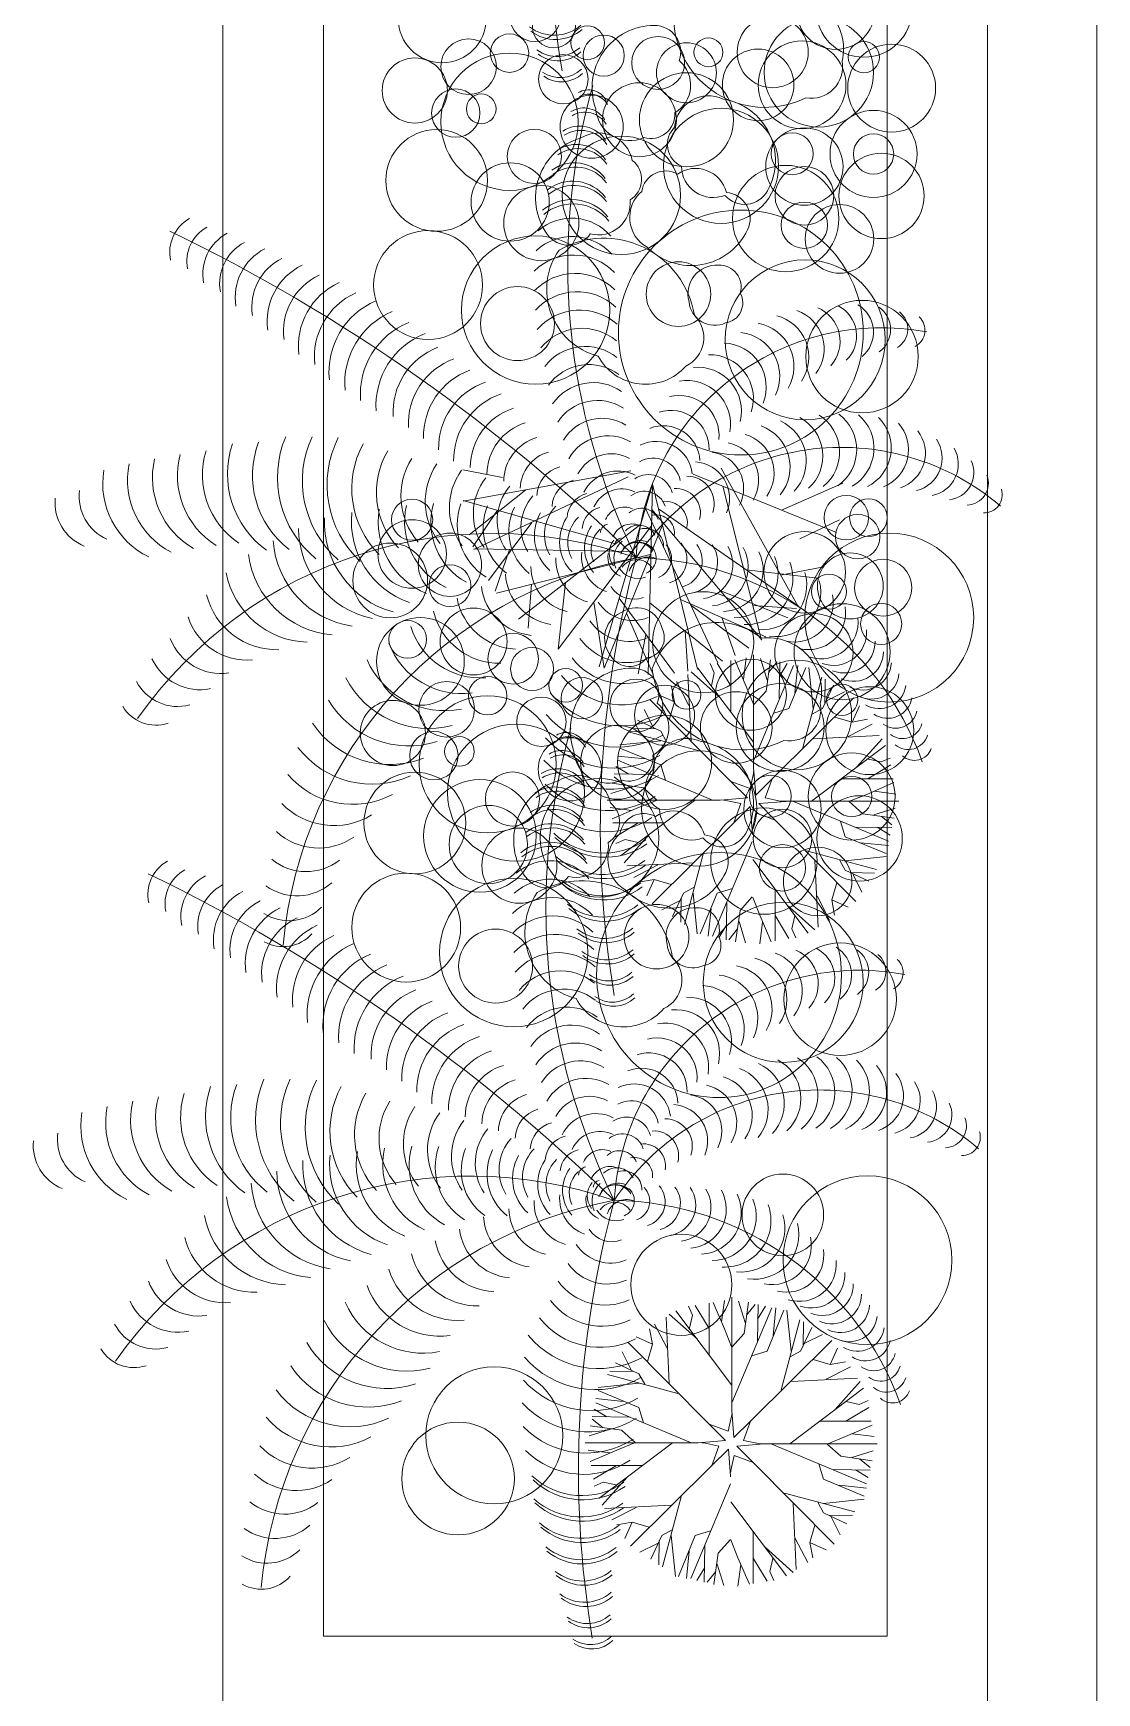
# Model space of a CAD drawing. Header units: millimetres. Extents: x 23333 to 28359, y 14545 to 18213.
# Drawn here: x 27365 to 27413.7, y 16969.6 to 17045.5 of the extents above; entities that cross this region are included whole.
import ezdxf

# ---------------------------------------------------------------- set-up
doc = ezdxf.new("R2010")
doc.units = ezdxf.units.MM
for name, color, linetype, lineweight in [('A-FURN', 9, 'Continuous', 13), ('VEGETAZIONE', 94, 'Continuous', 5), ('vetro', 140, 'Continuous', 15)]:
    doc.layers.add(name, color=color, linetype=linetype, lineweight=lineweight)

msp = doc.modelspace()

# ---------------------------------------------------------------- linework, layer by layer
at = {"layer": 'A-FURN'}
for p, q in [((27373.731, 16967.564), (27373.731, 17305.331)), ((27408.731, 16967.564), (27408.731, 17305.331)), ((27378.334, 16972.17), (27378.334, 17300.728)), ((27404.128, 16972.17), (27404.128, 17300.728)), ((27404.128, 16972.17), (27378.334, 16972.17))]:
    msp.add_line(p, q, dxfattribs=at)
at = {"layer": 'VEGETAZIONE'}
for p, q in [((27386.521, 17025.174), (27384.714, 17025.524)), ((27392.397, 17025.479), (27384.724, 17024.093)), ((27395.254, 17025.324), (27401.814, 17022.657)), ((27396.531, 17025.607), (27400.056, 17019.267)), ((27387.598, 17024.612), (27385.002, 17022.559)), ((27392.274, 17025.2), (27385.221, 17021.875)), ((27393.395, 17024.872), (27390.946, 17016.518)), ((27393.395, 17024.872), (27393.192, 17016.169)), ((27393.395, 17024.872), (27395.451, 17016.413)), ((27396.615, 17024.771), (27398.379, 17017.734)), ((27399.305, 17023.677), (27402.1, 17024.908)), ((27391.697, 17022.134), (27384.721, 17024.124)), ((27393.066, 17023.751), (27396.391, 17016.698)), ((27386.299, 17023.674), (27385.174, 17022.006)), ((27387.863, 17023.12), (27385.886, 17020.466)), ((27392.857, 17023.036), (27387.267, 17018.688)), ((27393.847, 17023.013), (27391.18, 17016.453)), ((27393.368, 17023.705), (27398.405, 17017.752)), ((27393.671, 17023.737), (27400.077, 17019.292)), ((27400.139, 17022.361), (27401.947, 17023.244)), ((27393.35, 17022.959), (27389.076, 17017.313)), ((27392.464, 17021.788), (27385.21, 17021.905)), ((27386.85, 17021.879), (27386.196, 17019.976)), ((27393.294, 17021.652), (27386.257, 17019.888)), ((27397.677, 17020.957), (27400.964, 17020.572)), ((27399.259, 17020.701), (27401.234, 17021.086)), ((27387.848, 17020.287), (27387.709, 17018.28)), ((27389.405, 17020.351), (27389.073, 17017.314)), ((27396.518, 17019.982), (27399.594, 17018.759)), ((27390.711, 17019.472), (27391.177, 17016.453)), ((27391.868, 17019.661), (27394.398, 17016.224)), ((27393.268, 17019.443), (27396.602, 17016.779)), ((27394.678, 17019.595), (27398.588, 17017.884)), ((27395.146, 17019.34), (27397.801, 17017.363)), ((27397.98, 17019.325), (27399.987, 17019.186)), ((27392.2, 17018.961), (27393.431, 17016.166)), ((27396.57, 17018.767), (27397.17, 17017.027)), ((27393.092, 17017.998), (27392.742, 17016.191)), ((27394.882, 17018.154), (27395.011, 17016.318)), ((27397.555, 17015.94), (27397.686, 17016.926)), ((27398.021, 17011.924), (27398.021, 17017.065)), ((27395.16, 17013.13), (27395.013, 17016.162)), ((27396.447, 17015.142), (27395.16, 17016.29)), ((27398.012, 17013.066), (27395.47, 17016.448)), ((27396.219, 17016.244), (27396.04, 17016.658)), ((27396.089, 17015.649), (27396.219, 17016.244)), ((27396.985, 17015.637), (27396.35, 17016.687)), ((27396.985, 17014.425), (27396.985, 17016.797)), ((27397.686, 17015.62), (27397.164, 17016.832)), ((27398.03, 17012.242), (27399.849, 17016.577)), ((27398.637, 17015.908), (27398.334, 17016.886)), ((27398.59, 17015.403), (27398.794, 17016.837)), ((27398.701, 17016.251), (27399.097, 17016.74)), ((27399.196, 17015.061), (27399.226, 17016.74)), ((27399.208, 17016.071), (27399.564, 17016.658)), ((27399.64, 17014.605), (27400.409, 17016.479)), ((27399.914, 17015.322), (27400.042, 17016.577)), ((27400.741, 17014.605), (27400.549, 17016.479)), ((27394.394, 17014.914), (27394.264, 17015.62)), ((27395.062, 17014.739), (27394.492, 17015.841)), ((27398.012, 17014.804), (27397.686, 17015.62)), ((27398.03, 17014.784), (27398.59, 17015.403)), ((27400.281, 17012.829), (27401.138, 17016.039)), ((27401.173, 17014.605), (27401.68, 17015.68)), ((27401.284, 17014.833), (27401.301, 17015.941)), ((27396.985, 17011.265), (27393.286, 17014.996)), ((27393.645, 17015.253), (27393.645, 17015.253)), ((27394.394, 17014.914), (27393.645, 17015.253)), ((27394.166, 17014.133), (27394.394, 17014.914)), ((27398.876, 17011.395), (27402.607, 17015.094)), ((27401.365, 17014.963), (27402.176, 17015.371)), ((27402.525, 17013.986), (27402.864, 17014.735)), ((27402.864, 17014.735), (27402.864, 17014.735)), ((27393.775, 17013.562), (27392.7, 17014.069)), ((27393.417, 17013.754), (27393.009, 17014.565)), ((27398.94, 17014.393), (27399.64, 17014.605)), ((27400.695, 17014.344), (27401.173, 17014.605)), ((27401.744, 17014.214), (27402.525, 17013.986)), ((27402.35, 17013.318), (27403.452, 17013.888)), ((27402.525, 17013.986), (27403.231, 17014.116)), ((27393.775, 17013.13), (27391.901, 17012.938)), ((27395.551, 17012.67), (27392.341, 17013.527)), ((27393.547, 17013.673), (27392.439, 17013.69)), ((27394.036, 17013.084), (27393.775, 17013.562)), ((27400.741, 17013.22), (27403.773, 17013.366)), ((27402.753, 17011.932), (27403.901, 17013.22)), ((27393.058, 17012.303), (27391.803, 17012.431)), ((27393.775, 17012.029), (27391.901, 17012.798)), ((27400.677, 17010.368), (27404.059, 17012.91)), ((27393.319, 17011.585), (27391.64, 17011.615)), ((27392.309, 17011.597), (27391.722, 17011.953)), ((27396.138, 17010.419), (27391.803, 17012.238)), ((27393.987, 17011.329), (27393.775, 17012.029)), ((27397.865, 17010.944), (27398.011, 17011.629)), ((27398.022, 17011.888), (27398.124, 17010.645)), ((27403.248, 17011.395), (27404.298, 17012.03)), ((27403.26, 17012.291), (27403.855, 17012.161)), ((27403.855, 17012.161), (27404.269, 17012.34)), ((27392.471, 17011.026), (27391.494, 17010.723)), ((27392.977, 17010.979), (27391.543, 17011.183)), ((27392.129, 17011.09), (27391.64, 17011.486)), ((27393.596, 17010.419), (27392.977, 17010.979)), ((27397.735, 17010.513), (27396.985, 17011.265)), ((27396.985, 17011.265), (27397.865, 17010.944)), ((27398.124, 17010.645), (27398.876, 17011.395)), ((27398.876, 17011.395), (27398.555, 17010.515)), ((27402.036, 17011.395), (27404.408, 17011.395)), ((27403.231, 17010.694), (27404.443, 17011.216)), ((27396.455, 17010.41), (27391.315, 17010.41)), ((27395.314, 17010.401), (27391.932, 17007.859)), ((27393.576, 17010.401), (27392.76, 17010.075)), ((27396.491, 17010.411), (27397.735, 17010.513)), ((27397.436, 17010.254), (27396.751, 17010.4)), ((27397.115, 17009.374), (27397.436, 17010.254)), ((27397.867, 17010.124), (27397.115, 17009.374)), ((27397.969, 17008.88), (27397.867, 17010.124)), ((27399.499, 17010.358), (27398.256, 17010.256)), ((27398.256, 17010.256), (27399.006, 17009.504)), ((27398.555, 17010.515), (27399.24, 17010.369)), ((27399.332, 17010.359), (27404.676, 17010.359)), ((27399.853, 17010.349), (27404.188, 17008.531)), ((27402.395, 17010.349), (27403.014, 17009.79)), ((27402.415, 17010.368), (27403.231, 17010.694)), ((27403.551, 17010.824), (27404.537, 17010.694)), ((27392.439, 17009.945), (27391.454, 17010.075)), ((27392.76, 17010.075), (27391.547, 17009.553)), ((27393.955, 17009.374), (27391.582, 17009.374)), ((27392.743, 17009.374), (27391.693, 17008.739)), ((27397.115, 17009.374), (27393.384, 17005.675)), ((27398.126, 17009.825), (27397.98, 17009.14)), ((27399.006, 17009.504), (27398.126, 17009.825)), ((27399.006, 17009.504), (27402.705, 17005.773)), ((27402.004, 17009.44), (27402.216, 17008.74)), ((27403.014, 17009.79), (27404.448, 17009.586)), ((27403.519, 17009.743), (27404.497, 17010.046)), ((27403.862, 17009.679), (27404.35, 17009.283)), ((27392.136, 17008.608), (27391.722, 17008.429)), ((27393.238, 17008.836), (27392.09, 17007.549)), ((27392.731, 17008.478), (27392.136, 17008.608)), ((27402.216, 17008.74), (27404.09, 17007.971)), ((27402.672, 17009.183), (27404.35, 17009.154)), ((27403.682, 17009.172), (27404.269, 17008.816)), ((27395.71, 17007.94), (27394.853, 17004.73)), ((27397.96, 17008.527), (27396.141, 17004.192)), ((27400.44, 17008.099), (27403.65, 17007.242)), ((27402.216, 17007.639), (27404.09, 17007.831)), ((27402.933, 17008.466), (27404.188, 17008.338)), ((27395.25, 17007.549), (27392.218, 17007.402)), ((27393.64, 17007.451), (27392.539, 17006.881)), ((27397.979, 17007.703), (27400.521, 17004.321)), ((27400.831, 17007.639), (27400.977, 17004.607)), ((27401.955, 17007.685), (27402.216, 17007.207)), ((27402.216, 17007.207), (27403.291, 17006.7)), ((27402.444, 17007.096), (27403.552, 17007.079)), ((27393.466, 17006.783), (27392.76, 17006.653)), ((27393.466, 17006.783), (27393.127, 17006.034)), ((27394.247, 17006.555), (27393.466, 17006.783)), ((27395.296, 17006.425), (27394.818, 17006.164)), ((27397.051, 17006.376), (27396.351, 17006.164)), ((27399.006, 17006.344), (27399.006, 17003.971)), ((27401.825, 17006.636), (27401.597, 17005.855)), ((27402.574, 17007.015), (27402.982, 17006.204)), ((27393.127, 17006.034), (27393.127, 17006.034)), ((27394.626, 17005.806), (27393.815, 17005.398)), ((27394.818, 17006.164), (27394.311, 17005.089)), ((27394.707, 17005.936), (27394.69, 17004.828)), ((27395.25, 17006.164), (27395.442, 17004.29)), ((27396.351, 17006.164), (27395.582, 17004.29)), ((27396.794, 17005.708), (27396.765, 17004.029)), ((27397.96, 17005.985), (27397.401, 17005.366)), ((27397.979, 17005.965), (27398.305, 17005.149)), ((27399.543, 17005.627), (27400.831, 17004.479)), ((27400.929, 17006.029), (27401.499, 17004.928)), ((27401.597, 17005.855), (27401.727, 17005.149)), ((27401.597, 17005.855), (27402.346, 17005.516)), ((27396.077, 17005.447), (27395.949, 17004.192)), ((27397.401, 17005.366), (27397.197, 17003.932)), ((27397.354, 17004.86), (27397.657, 17003.883)), ((27398.305, 17005.149), (27398.826, 17003.936)), ((27398.435, 17004.828), (27398.305, 17003.843)), ((27399.006, 17005.132), (27399.641, 17004.082)), ((27399.902, 17005.12), (27399.772, 17004.525)), ((27402.346, 17005.516), (27402.346, 17005.516)), ((27396.783, 17004.698), (27396.427, 17004.111)), ((27397.29, 17004.518), (27396.894, 17004.029)), ((27399.772, 17004.525), (27399.951, 17004.111)), ((27395.984, 16985.026), (27395.984, 16987.399)), ((27396.685, 16986.222), (27396.163, 16987.434)), ((27396.555, 16986.542), (27396.685, 16987.527)), ((27397.02, 16982.526), (27397.02, 16987.667)), ((27397.636, 16986.51), (27397.333, 16987.488)), ((27397.589, 16986.005), (27397.793, 16987.439)), ((27397.7, 16986.852), (27398.096, 16987.341)), ((27398.195, 16985.663), (27398.225, 16987.341)), ((27394.159, 16983.732), (27394.013, 16986.764)), ((27395.446, 16985.744), (27394.159, 16986.892)), ((27397.011, 16983.668), (27394.469, 16987.049)), ((27395.218, 16986.845), (27395.039, 16987.259)), ((27395.088, 16986.251), (27395.218, 16986.845)), ((27395.984, 16986.239), (27395.349, 16987.288)), ((27397.029, 16982.844), (27398.848, 16987.178)), ((27398.207, 16986.673), (27398.563, 16987.26)), ((27398.639, 16985.207), (27399.408, 16987.081)), ((27398.913, 16985.924), (27399.041, 16987.178)), ((27399.28, 16983.43), (27400.137, 16986.641)), ((27399.74, 16985.207), (27399.548, 16987.081)), ((27400.283, 16985.435), (27400.3, 16986.543)), ((27392.644, 16985.854), (27392.644, 16985.854)), ((27393.393, 16985.516), (27392.644, 16985.854)), ((27393.393, 16985.516), (27393.263, 16986.222)), ((27394.061, 16985.341), (27393.491, 16986.443)), ((27397.011, 16985.405), (27396.685, 16986.222)), ((27397.029, 16985.386), (27397.589, 16986.005)), ((27400.172, 16985.207), (27400.679, 16986.282)), ((27400.364, 16985.565), (27401.175, 16985.972)), ((27392.416, 16984.356), (27392.008, 16985.166)), ((27395.984, 16981.867), (27392.285, 16985.598)), ((27393.165, 16984.735), (27393.393, 16985.516)), ((27397.875, 16981.996), (27401.606, 16985.695)), ((27397.939, 16984.995), (27398.639, 16985.207)), ((27399.694, 16984.946), (27400.172, 16985.207)), ((27401.524, 16984.587), (27401.863, 16985.337)), ((27401.863, 16985.337), (27401.863, 16985.337)), ((27392.546, 16984.274), (27391.438, 16984.292)), ((27392.774, 16984.164), (27391.699, 16984.671)), ((27400.743, 16984.816), (27401.524, 16984.587)), ((27401.35, 16983.919), (27402.451, 16984.49)), ((27401.524, 16984.587), (27402.23, 16984.718)), ((27392.774, 16983.732), (27390.9, 16983.54)), ((27394.55, 16983.272), (27391.34, 16984.129)), ((27393.035, 16983.686), (27392.774, 16984.164)), ((27399.676, 16980.97), (27403.058, 16983.512)), ((27399.74, 16983.822), (27402.772, 16983.968)), ((27401.752, 16982.534), (27402.9, 16983.822)), ((27392.057, 16982.904), (27390.802, 16983.033)), ((27395.137, 16981.021), (27390.802, 16982.84)), ((27392.774, 16982.63), (27390.9, 16983.4)), ((27402.259, 16982.893), (27402.854, 16982.762)), ((27402.854, 16982.762), (27403.268, 16982.942)), ((27392.318, 16982.187), (27390.639, 16982.216)), ((27391.128, 16981.692), (27390.639, 16982.088)), ((27391.308, 16982.199), (27390.721, 16982.554)), ((27392.986, 16981.931), (27392.774, 16982.63)), ((27396.864, 16981.546), (27397.01, 16982.231)), ((27397.021, 16982.49), (27397.123, 16981.247)), ((27397.123, 16981.247), (27397.875, 16981.996)), ((27397.875, 16981.996), (27397.554, 16981.117)), ((27401.035, 16981.996), (27403.408, 16981.996)), ((27402.247, 16981.996), (27403.297, 16982.632)), ((27391.47, 16981.628), (27390.493, 16981.324)), ((27391.976, 16981.581), (27390.542, 16981.785)), ((27392.595, 16981.021), (27391.976, 16981.581)), ((27396.734, 16981.114), (27395.984, 16981.867)), ((27395.984, 16981.867), (27396.864, 16981.546)), ((27401.414, 16980.97), (27402.23, 16981.296)), ((27402.23, 16981.296), (27403.442, 16981.817)), ((27402.55, 16981.426), (27403.536, 16981.296)), ((27395.455, 16981.012), (27390.314, 16981.012)), ((27391.438, 16980.546), (27390.453, 16980.677)), ((27391.759, 16980.677), (27390.546, 16980.155)), ((27394.313, 16981.003), (27390.931, 16978.46)), ((27392.575, 16981.003), (27391.759, 16980.677)), ((27395.49, 16981.013), (27396.734, 16981.114)), ((27396.435, 16980.856), (27395.75, 16981.002)), ((27396.114, 16979.976), (27396.435, 16980.856)), ((27396.866, 16980.725), (27396.114, 16979.976)), ((27396.968, 16979.482), (27396.866, 16980.725)), ((27398.498, 16980.959), (27397.255, 16980.858)), ((27397.255, 16980.858), (27398.005, 16980.106)), ((27397.554, 16981.117), (27398.239, 16980.971)), ((27398.331, 16980.961), (27403.675, 16980.961)), ((27398.852, 16980.951), (27403.187, 16979.132)), ((27401.394, 16980.951), (27402.013, 16980.392)), ((27402.518, 16980.345), (27403.496, 16980.648)), ((27392.954, 16979.976), (27390.581, 16979.976)), ((27391.742, 16979.976), (27390.692, 16979.34)), ((27396.114, 16979.976), (27392.383, 16976.277)), ((27397.125, 16980.427), (27396.979, 16979.742)), ((27398.005, 16980.106), (27397.125, 16980.427)), ((27398.005, 16980.106), (27401.704, 16976.375)), ((27401.003, 16980.042), (27401.215, 16979.342)), ((27401.671, 16979.785), (27403.35, 16979.756)), ((27402.013, 16980.392), (27403.447, 16980.187)), ((27402.681, 16979.774), (27403.268, 16979.418)), ((27402.861, 16980.281), (27403.35, 16979.884)), ((27391.135, 16979.21), (27390.721, 16979.031)), ((27392.237, 16979.438), (27391.089, 16978.151)), ((27391.73, 16979.08), (27391.135, 16979.21)), ((27396.96, 16979.129), (27395.141, 16974.794)), ((27401.215, 16979.342), (27403.089, 16978.573)), ((27401.932, 16979.068), (27403.187, 16978.94)), ((27394.709, 16978.542), (27393.852, 16975.332)), ((27396.978, 16978.304), (27399.52, 16974.923)), ((27399.439, 16978.701), (27402.649, 16977.844)), ((27399.83, 16978.24), (27399.976, 16975.209)), ((27400.954, 16978.287), (27401.215, 16977.809)), ((27401.215, 16978.24), (27403.089, 16978.433)), ((27394.249, 16978.151), (27391.217, 16978.004)), ((27392.639, 16978.053), (27391.538, 16977.483)), ((27401.215, 16977.809), (27402.29, 16977.302)), ((27401.443, 16977.698), (27402.551, 16977.681)), ((27401.573, 16977.616), (27401.981, 16976.806)), ((27392.465, 16977.385), (27391.759, 16977.255)), ((27392.465, 16977.385), (27392.126, 16976.635)), ((27393.246, 16977.157), (27392.465, 16977.385)), ((27393.817, 16976.766), (27393.31, 16975.69)), ((27394.295, 16977.027), (27393.817, 16976.766)), ((27394.249, 16976.766), (27394.441, 16974.892)), ((27395.35, 16976.766), (27394.581, 16974.892)), ((27396.05, 16976.978), (27395.35, 16976.766)), ((27398.005, 16976.946), (27398.005, 16974.573)), ((27400.824, 16977.238), (27400.596, 16976.456)), ((27392.126, 16976.635), (27392.126, 16976.635)), ((27393.625, 16976.407), (27392.814, 16976)), ((27393.706, 16976.538), (27393.689, 16975.43)), ((27395.076, 16976.049), (27394.948, 16974.794)), ((27395.794, 16976.31), (27395.764, 16974.631)), ((27396.4, 16975.967), (27396.196, 16974.533)), ((27396.96, 16976.587), (27396.4, 16975.967)), ((27396.978, 16976.567), (27397.304, 16975.751)), ((27398.543, 16976.229), (27399.83, 16975.08)), ((27399.928, 16976.631), (27400.498, 16975.529)), ((27400.596, 16976.456), (27400.726, 16975.751)), ((27400.596, 16976.456), (27401.345, 16976.118)), ((27401.345, 16976.118), (27401.345, 16976.118)), ((27395.782, 16975.299), (27395.426, 16974.713)), ((27396.353, 16975.462), (27396.656, 16974.485)), ((27397.304, 16975.751), (27397.826, 16974.538)), ((27397.434, 16975.43), (27397.304, 16974.445)), ((27398.005, 16975.733), (27398.64, 16974.684)), ((27398.901, 16975.722), (27398.771, 16975.127)), ((27396.289, 16975.12), (27395.893, 16974.631)), ((27398.771, 16975.127), (27398.95, 16974.713))]:
    msp.add_line(p, q, dxfattribs=at)
for points in [[(27394.38, 17045.839, -0.520567), (27399.362, 17047.22, -0.520567), (27402.075, 17044.227, -0.520567), (27400.409, 17042.543, -0.520567)], [(27390.797, 17042.041, 0.520567), (27393.001, 17040.726, 0.520567), (27394.417, 17041.865, 0.520567), (27394.614, 17044.247, 0.520567), (27393.48, 17045.856, 0.520567)], [(27396.627, 17042.491, 0.520567), (27394.407, 17041.203, 0.520567), (27394.715, 17039.412, 0.520567), (27396.702, 17038.082, 0.520567), (27398.659, 17038.292, 0.520567)], [(27390.113, 17040.709, -0.520567), (27392.467, 17039.685, -0.520567), (27392.367, 17037.871, -0.520567), (27390.547, 17036.32, -0.520567), (27388.578, 17036.304, -0.520567)], [(27393.148, 17035.71, -0.520567), (27392.899, 17038.264, -0.520567), (27394.534, 17039.059, -0.520567), (27396.773, 17038.221, -0.520567), (27397.744, 17036.508, -0.520567)], [(27389.118, 17035.583, 0.520567), (27390.902, 17030.73, 0.520567), (27394.916, 17030.272, 0.520567), (27395.311, 17032.607, 0.520567)], [(27395.066, 17033.218, -0.520567), (27396.41, 17034.884, -0.520567), (27397.413, 17033.608, -0.520567), (27396.739, 17032.247, -0.520567)], [(27392.068, 17019.052, 0.520567), (27391.499, 17016.988, 0.520567), (27393.121, 17016.918, 0.520567), (27393.832, 17018.259, 0.520567)], [(27393.379, 17016.44, -0.520567), (27398.361, 17017.821, -0.520567), (27401.075, 17014.829, -0.520567), (27399.408, 17013.145, -0.520567)], [(27389.796, 17012.642, 0.520567), (27392, 17011.327, 0.520567), (27393.416, 17012.467, 0.520567), (27393.613, 17014.849, 0.520567), (27392.479, 17016.458, 0.520567)], [(27395.626, 17013.093, 0.520567), (27393.406, 17011.805, 0.520567), (27393.714, 17010.014, 0.520567), (27395.701, 17008.684, 0.520567), (27397.659, 17008.894, 0.520567)], [(27389.112, 17011.31, -0.520567), (27391.466, 17010.287, -0.520567), (27391.366, 17008.472, -0.520567), (27389.547, 17006.922, -0.520567), (27387.578, 17006.905, -0.520567)], [(27392.147, 17006.312, -0.520567), (27391.898, 17008.866, -0.520567), (27393.533, 17009.66, -0.520567), (27395.772, 17008.823, -0.520567), (27396.743, 17007.11, -0.520567)], [(27388.117, 17006.185, 0.520567), (27389.901, 17001.332, 0.520567), (27393.915, 17000.873, 0.520567), (27394.31, 17003.209, 0.520567)], [(27394.065, 17003.82, -0.520567), (27395.41, 17005.486, -0.520567), (27396.412, 17004.209, -0.520567), (27395.738, 17002.849, -0.520567)]]:
    msp.add_lwpolyline(points, format="xyb", close=True, dxfattribs=at)
for centre, radius in [((27383.77, 17046.159), 2.009), ((27401.782, 17046.554), 1.793), ((27403.071, 17046.6), 2.197), ((27388.016, 17046.279), 1.159), ((27388.88, 17045.812), 0.982), ((27390.423, 17045.064), 0.769), ((27398.896, 17044.633), 1.625), ((27401.005, 17043.71), 2.504), ((27384.976, 17043.969), 1.273), ((27386.849, 17044.59), 0.879), ((27391.16, 17044.477), 0.943), ((27393.651, 17044.142), 1.211), ((27394.947, 17043.693), 1.372), ((27395.952, 17044.628), 0.66), ((27400.237, 17043.137), 2.009), ((27403.071, 17044.403), 0.715), ((27382.512, 17042.882), 1.491), ((27386.849, 17041.451), 3.139), ((27389.312, 17043.397), 1.13), ((27398.228, 17043.137), 1.638), ((27404.341, 17042.991), 2.01), ((27394.947, 17041.542), 2.152), ((27384.39, 17041.846), 1.106), ((27392.795, 17041.542), 1.691), ((27385.556, 17042.041), 0.68), ((27390.608, 17041.224), 1.445), ((27396.53, 17039.433), 2.636), ((27403.51, 17039.977), 1.992), ((27383.515, 17038.765), 2.327), ((27387.985, 17039.865), 1.239), ((27391.968, 17038.085), 2.711), ((27400.344, 17039.4), 1.77), ((27399.787, 17039.989), 0.96), ((27403.51, 17039.977), 0.924), ((27403.876, 17038.058), 1.953), ((27386.879, 17037.779), 1.792), ((27399.491, 17037.022), 2.433), ((27400.344, 17038.058), 1.342), ((27388.303, 17036.815), 1.72), ((27400.344, 17036.716), 1.061), ((27401.954, 17036.091), 1.569), ((27397.439, 17031.808), 5.603), ((27383.121, 17033.981), 2.491), ((27388.044, 17032.834), 3.394), ((27394.582, 17033.565), 1.477), ((27400.38, 17031.475), 3.661), ((27387.214, 17032.218), 1.692), ((27402.985, 17030.706), 2.574), ((27382.391, 17023.242), 0.942), ((27402.263, 17023.336), 1.016), ((27403.279, 17023.336), 0.862), ((27382.391, 17021.673), 1.569), ((27402.786, 17022.466), 1.015), ((27384.122, 17021.184), 1.447), ((27400.362, 17020.836), 1.867), ((27404.232, 17018.763), 3.864), ((27381.388, 17020.466), 1.711), ((27402.447, 17020.215), 1.507), ((27384.122, 17020.227), 0.958), ((27401.472, 17019.949), 0.804), ((27403.952, 17020.132), 1.305), ((27385.205, 17017.671), 1.532), ((27395.712, 17017.638), 2.313), ((27402.07, 17017.202), 2.197), ((27403.86, 17018.476), 0.942), ((27382.769, 17016.761), 2.009), ((27382.191, 17017.766), 0.864), ((27400.781, 17017.156), 1.793), ((27387.015, 17016.881), 1.159), ((27387.879, 17016.414), 0.982), ((27389.422, 17015.666), 0.769), ((27397.896, 17015.234), 1.625), ((27400.004, 17014.311), 2.504), ((27383.975, 17014.571), 1.273), ((27385.848, 17015.191), 0.879), ((27390.159, 17015.078), 0.943), ((27392.65, 17014.744), 1.211), ((27393.946, 17014.295), 1.372), ((27394.951, 17015.23), 0.66), ((27399.236, 17013.738), 2.009), ((27403.34, 17013.593), 2.01), ((27402.07, 17015.005), 0.715), ((27381.511, 17013.484), 1.491), ((27385.848, 17012.053), 3.139), ((27388.311, 17013.998), 1.13), ((27397.227, 17013.738), 1.638), ((27387.151, 17010.75), 3.136), ((27393.946, 17012.143), 2.152), ((27383.389, 17012.448), 1.106), ((27384.555, 17012.642), 0.68), ((27389.607, 17011.826), 1.445), ((27391.794, 17012.143), 1.691), ((27395.529, 17010.035), 2.636), ((27402.51, 17010.578), 1.992), ((27382.515, 17009.367), 2.327), ((27386.984, 17010.467), 1.239), ((27399.343, 17010.002), 1.77), ((27385.494, 17008.775), 2.577), ((27390.967, 17008.687), 2.711), ((27398.786, 17010.59), 0.96), ((27402.51, 17010.578), 0.924), ((27385.878, 17008.381), 1.792), ((27402.875, 17008.66), 1.953), ((27398.49, 17007.623), 2.433), ((27399.343, 17008.66), 1.342), ((27387.302, 17007.417), 1.72), ((27396.438, 17002.409), 5.603), ((27399.343, 17007.317), 1.061), ((27400.953, 17006.693), 1.569), ((27382.12, 17004.582), 2.491), ((27387.043, 17003.436), 3.394), ((27393.581, 17004.167), 1.477), ((27399.379, 17002.077), 3.661), ((27386.213, 17002.82), 1.692), ((27401.984, 17001.307), 2.574), ((27399.361, 16991.438), 1.867), ((27403.231, 16989.365), 3.864), ((27394.711, 16988.239), 2.313), ((27386.15, 16981.351), 3.136), ((27384.493, 16979.377), 2.577)]:
    msp.add_circle(centre, radius, dxfattribs=at)
for centre, radius, start, end in [((27435.754, 17051.484), 47.137, 164.85457, 189.41385), ((27388.896, 17047.261), 1.853, 232.53032, 311.26968), ((27388.949, 17047.068), 1.853, 232.53032, 311.26968), ((27389.019, 17045.98), 1.545, 233.72079, 312.46016), ((27389.072, 17045.787), 1.545, 233.72079, 312.46016), ((27389.171, 17044.872), 1.404, 234.91127, 313.65063), ((27389.224, 17044.679), 1.404, 234.91127, 313.65063), ((27419.677, 17034.876), 30.162, 164.15666, 206.32186), ((27390.46, 17041.97), 0.938, 29.09367, 119.79065), ((27390.248, 17040.957), 1.125, 30.70906, 121.40603), ((27390.513, 17041.777), 0.938, 29.09367, 119.79065), ((27390.061, 17039.845), 1.406, 32.32444, 123.02142), ((27390.301, 17040.764), 1.125, 30.70906, 121.40603), ((27390.115, 17039.652), 1.406, 32.32444, 123.02142), ((27389.921, 17038.821), 1.594, 33.93983, 124.6368), ((27389.974, 17038.628), 1.594, 33.93983, 124.6368), ((27389.816, 17037.84), 1.735, 35.55521, 126.25219), ((27389.869, 17037.647), 1.735, 35.55521, 126.25219), ((27389.742, 17036.857), 1.875, 37.17059, 127.86757), ((27389.795, 17036.664), 1.875, 37.17059, 127.86757), ((27389.703, 17035.778), 2.11, 38.78598, 129.48296), ((27389.756, 17035.585), 2.11, 38.78598, 129.48296), ((27373.073, 17035.48), 1.776, 119.61515, 191.9704), ((27389.7, 17034.698), 2.344, 40.40136, 131.09834), ((27335.796, 16963.051), 81.535, 45.79693, 64.18022), ((27373.856, 17035.072), 1.776, 118.99446, 191.34971), ((27374.94, 17034.476), 2.131, 118.37377, 190.72902), ((27375.712, 17034.048), 2.131, 117.75308, 190.10833), ((27389.723, 17033.76), 2.438, 42.01675, 132.71373), ((27376.781, 17033.426), 2.486, 117.13239, 189.48764), ((27377.541, 17032.977), 2.486, 116.5117, 188.86695), ((27389.781, 17032.776), 2.578, 43.63213, 134.32911), ((27378.595, 17032.329), 2.841, 115.89101, 188.24626), ((27379.343, 17031.861), 2.841, 115.27032, 187.62557), ((27389.852, 17031.934), 2.578, 45.24752, 135.9445), ((27380.38, 17031.187), 3.196, 114.64963, 187.00488), ((27381.115, 17030.7), 3.196, 114.02894, 186.38419), ((27389.947, 17031.094), 2.578, 46.8629, 137.55988), ((27382.135, 17030), 3.551, 113.40825, 185.7635), ((27400.311, 17031.403), 1.67, 318.04523, 67.30604), ((27401.191, 17031.653), 1.545, 314.00356, 63.26437), ((27402.046, 17031.826), 1.462, 309.96189, 59.22271), ((27403.038, 17031.94), 1.253, 305.92023, 55.18104), ((27382.858, 17029.494), 3.551, 112.78756, 185.14281), ((27383.575, 17028.98), 3.551, 112.16687, 184.52212), ((27390.065, 17030.258), 2.578, 48.47829, 139.17527), ((27397.864, 17030.263), 2.005, 330.17023, 79.43104), ((27398.585, 17030.679), 1.963, 326.12856, 75.38937), ((27399.414, 17031.069), 1.838, 322.08689, 71.34771), ((27404.077, 17031.97), 1.002, 301.87856, 51.13937), ((27405.031, 17031.914), 0.835, 297.83689, 47.09771), ((27384.286, 17028.459), 3.551, 111.54618, 183.90143), ((27390.177, 17029.562), 2.438, 50.09367, 140.79065), ((27403.867, 17020.782), 11.247, 79.33398, 176.33343), ((27397.211, 17029.816), 2.005, 334.21189, 83.47271), ((27384.711, 17028.147), 3.196, 110.92549, 183.28074), ((27385.413, 17027.613), 3.196, 110.3048, 182.66006), ((27390.316, 17028.824), 2.344, 51.70906, 142.40603), ((27396.007, 17028.79), 2.005, 342.29523, 91.55604), ((27396.591, 17029.324), 2.005, 338.25356, 87.51437), ((27386.11, 17027.072), 3.196, 109.68411, 182.03937), ((27390.486, 17028.044), 2.297, 53.32444, 144.02142), ((27395.462, 17028.216), 2.005, 346.33689, 95.59771), ((27386.8, 17026.523), 3.196, 109.06342, 181.41868), ((27390.676, 17027.268), 2.25, 54.93983, 145.6368), ((27394.959, 17027.606), 2.005, 350.37856, 99.63937), ((27387.485, 17025.967), 3.196, 108.44273, 180.79799), ((27387.895, 17025.636), 2.841, 107.82204, 180.1773), ((27390.872, 17026.543), 2.156, 56.55521, 147.25219), ((27394.602, 17027.093), 1.838, 354.42023, 103.68104), ((27388.304, 17025.303), 2.486, 107.20135, 179.55661), ((27391.086, 17025.822), 2.063, 58.17059, 148.86757), ((27394.227, 17026.493), 1.754, 358.46189, 107.72271), ((27398.424, 17025.931), 2.005, 316.5698, 65.83061), ((27399.182, 17026.158), 2.005, 312.52813, 61.78895), ((27399.954, 17026.332), 2.005, 308.48647, 57.74728), ((27400.736, 17026.451), 2.005, 304.4448, 53.70561), ((27401.525, 17026.514), 2.005, 300.40313, 49.66395), ((27402.358, 17026.518), 1.963, 296.36147, 45.62228), ((27403.271, 17026.445), 1.838, 292.3198, 41.58061), ((27379.357, 17025.272), 4.273, 159.08432, 232.59952), ((27381.034, 17025.176), 4.807, 157.16765, 230.68286), ((27382.174, 17025.027), 4.807, 155.25098, 228.76619), ((27383.307, 17024.84), 4.807, 153.33432, 226.84952), ((27388.712, 17024.968), 2.131, 106.58066, 178.93592), ((27391.353, 17025.019), 2.063, 59.78598, 150.48296), ((27393.556, 17025.157), 1.67, 6.54523, 115.80604), ((27393.89, 17025.872), 1.67, 2.50356, 111.76437), ((27397.12, 17025.382), 1.838, 324.65313, 73.91395), ((27397.684, 17025.65), 2.005, 320.61147, 69.87228), ((27404.215, 17026.29), 1.67, 288.27813, 37.53895), ((27405.103, 17026.07), 1.545, 284.23647, 33.49728), ((27374.244, 17025.175), 3.739, 166.75098, 240.26619), ((27375.387, 17025.253), 3.739, 164.83432, 238.34952), ((27376.532, 17025.293), 3.739, 162.91765, 236.43286), ((27378.211, 17025.327), 4.273, 161.00098, 234.51619), ((27383.903, 17024.671), 4.273, 151.41765, 224.93286), ((27384.495, 17024.501), 3.739, 149.50098, 223.01619), ((27385.084, 17024.328), 3.205, 147.58432, 221.09952), ((27389.118, 17024.633), 1.776, 105.95997, 178.31523), ((27391.51, 17024.525), 1.735, 61.40136, 152.09834), ((27402.029, 17015.305), 11.247, 49.56689, 146.56633), ((27393.427, 17024.807), 1.253, 10.58689, 119.84771), ((27395.895, 17024.676), 1.67, 332.73647, 81.99728), ((27396.496, 17025.048), 1.754, 328.6948, 77.95561), ((27405.931, 17025.795), 1.462, 280.1948, 29.45561), ((27371.969, 17024.904), 3.739, 170.58432, 244.09952), ((27373.104, 17025.059), 3.739, 168.66765, 242.18286), ((27386.036, 17024.077), 3.044, 145.66765, 219.18286), ((27386.98, 17023.8), 2.884, 143.75098, 217.26619), ((27389.524, 17024.295), 1.421, 105.33928, 177.69454), ((27391.813, 17023.736), 1.735, 63.01675, 153.71373), ((27393.207, 17024.181), 1.128, 14.62856, 123.88937), ((27395.25, 17024.221), 1.67, 336.77813, 86.03895), ((27406.849, 17025.402), 1.253, 276.15313, 25.41395), ((27407.765, 17024.912), 1.002, 272.11147, 21.37228), ((27369.291, 17024.298), 2.136, 172.50098, 246.01619), ((27387.864, 17023.51), 2.671, 141.83432, 215.34952), ((27388.74, 17023.198), 2.457, 139.91765, 213.43286), ((27390.108, 17023.783), 1.314, 104.71859, 177.07385), ((27391.99, 17023.247), 1.406, 64.63213, 155.32911), ((27393.023, 17023.543), 1.002, 18.67023, 127.93104), ((27394.463, 17023.547), 1.128, 344.86147, 94.12228), ((27394.965, 17023.982), 1.253, 340.8198, 90.08061), ((27408.566, 17024.39), 0.835, 268.0698, 17.33061), ((27368.184, 17024.016), 2.136, 174.41765, 247.93286), ((27385.38, 17023.16), 3.333, 167.26472, 244.65964), ((27386.372, 17023.119), 3.12, 163.90108, 241.296), ((27387.288, 17023.02), 2.836, 160.53745, 237.93237), ((27388.195, 17022.884), 2.553, 157.17381, 234.56873), ((27389.302, 17022.723), 2.482, 153.81017, 231.20509), ((27389.507, 17022.899), 2.136, 138.00098, 211.51619), ((27390.317, 17022.566), 1.869, 136.08432, 209.59952), ((27390.687, 17023.266), 1.207, 104.0979, 176.45316), ((27391.236, 17022.769), 1.065, 103.47721, 175.83247), ((27392.106, 17022.884), 0.938, 66.24752, 156.9445), ((27392.883, 17022.936), 0.835, 22.71189, 131.97271), ((27393.987, 17023.084), 1.002, 348.90313, 98.16395), ((27382.637, 17023.129), 4.255, 177.35563, 254.75055), ((27383.514, 17023.158), 3.9, 173.99199, 251.38691), ((27384.383, 17023.154), 3.546, 170.62836, 248.02328), ((27390.115, 17022.503), 2.127, 150.44654, 227.84146), ((27391.127, 17022.243), 1.986, 147.0829, 224.47782), ((27391.119, 17022.213), 1.602, 134.16765, 207.68286), ((27391.434, 17022.623), 0.426, 102.85652, 175.21178), ((27392.455, 17022.111), 0.938, 67.8629, 158.55988), ((27392.759, 17022.157), 0.835, 26.75356, 136.01437), ((27393.564, 17022.628), 0.835, 352.9448, 102.20561), ((27386.097, 17002.734), 19.877, 70.77372, 144.97897), ((27380.272, 17022.583), 4.255, 184.0829, 261.47782), ((27381.447, 17022.891), 4.255, 180.71926, 258.11419), ((27391.981, 17021.95), 1.702, 143.71926, 221.11419), ((27391.863, 17021.866), 1.282, 132.25098, 205.76619), ((27392.355, 17021.71), 0.945, 140.35563, 217.75055), ((27392.696, 17021.454), 1.068, 130.33432, 203.84952), ((27392.027, 17022.069), 0.355, 102.23584, 174.59109), ((27392.825, 17021.349), 0.938, 69.47829, 160.17527), ((27393.069, 17022.013), 0.835, 356.98647, 106.24728), ((27379.118, 17022.207), 4.255, 187.44654, 264.84146), ((27396.279, 17001.96), 19.877, 100.54081, 174.74607), ((27390.959, 17021.392), 1.986, 176.84999, 254.24491), ((27391.846, 17021.562), 1.702, 173.48636, 250.88128), ((27438.142, 17009.186), 47.137, 164.85457, 189.41385), ((27392.29, 17021.539), 0.945, 170.12272, 247.51764), ((27392.69, 17021.371), 0.835, 30.79523, 140.05604), ((27392.725, 17021.278), 0.938, 39.71119, 130.40817), ((27393.217, 17020.597), 0.938, 71.09367, 161.79065), ((27392.436, 17007.351), 14.152, 19.8929, 89.1654), ((27392.805, 17021.488), 0.756, 292.69632, 46.04311), ((27393.351, 17021.466), 0.915, 289.83918, 43.18597), ((27393.837, 17021.433), 1.134, 286.98204, 40.32882), ((27394.444, 17021.363), 1.229, 284.12489, 37.47168), ((27394.956, 17021.29), 1.418, 281.26775, 34.61454), ((27395.499, 17021.191), 1.573, 278.41061, 31.75739), ((27395.971, 17021.097), 1.8, 275.55346, 28.90025), ((27396.554, 17020.944), 1.905, 272.69632, 26.04311), ((27397.131, 17020.766), 2.011, 269.83918, 23.18597), ((27377.715, 17021.537), 3.9, 190.81017, 268.20509), ((27389.137, 17020.903), 2.482, 183.57727, 260.97219), ((27389.951, 17021.116), 2.127, 180.21363, 257.60855), ((27392.727, 17021.591), 1.03, 211.10175, 289.84111), ((27392.676, 17020.581), 0.835, 34.83689, 144.09771), ((27397.7, 17020.565), 2.117, 266.98204, 20.32882), ((27398.443, 17020.232), 2.011, 264.12489, 17.47168), ((27388.095, 17020.493), 2.553, 186.9409, 264.33582), ((27392.538, 17020.842), 1.236, 212.29222, 291.03159), ((27399.053, 17019.934), 2.042, 261.26775, 14.61454), ((27376.203, 17020.614), 3.319, 194.17381, 271.56873), ((27387.241, 17020.161), 2.836, 190.30454, 267.69946), ((27392.48, 17020.519), 1.887, 213.4827, 292.22206), ((27399.866, 17019.444), 1.8, 258.41061, 11.75739), ((27400.541, 17018.992), 1.694, 255.55346, 8.90025), ((27374.84, 17019.652), 2.836, 197.53745, 274.93237), ((27386.397, 17019.792), 3.12, 193.66818, 271.0631), ((27392.33, 17019.862), 2.19, 214.67317, 293.41254), ((27401.112, 17018.573), 1.694, 252.69632, 6.04311), ((27373.639, 17018.691), 2.482, 200.90108, 278.296), ((27385.515, 17019.335), 3.333, 197.03181, 274.42673), ((27392.223, 17019.359), 2.654, 215.86365, 294.60301), ((27401.671, 17018.101), 1.524, 250.42359, 3.77038), ((27402.163, 17017.649), 1.418, 248.15087, 1.49765), ((27384.652, 17018.835), 3.546, 200.39545, 277.79037), ((27392.084, 17018.7), 2.957, 217.05413, 295.79349), ((27402.594, 17017.22), 1.371, 245.87814, 359.22493), ((27372.681, 17017.875), 2.411, 204.26472, 281.65964), ((27383.896, 17018.407), 3.9, 203.75908, 281.15401), ((27403.007, 17016.772), 1.323, 243.60541, 356.9522), ((27403.401, 17016.308), 1.276, 241.33268, 354.67947), ((27371.661, 17016.825), 2.127, 207.62836, 285.02328), ((27383.15, 17017.947), 4.255, 207.12272, 284.51764), ((27392.005, 17018.312), 3.538, 218.2446, 296.98397), ((27403.774, 17015.827), 1.229, 239.05996, 352.40674), ((27370.663, 17015.619), 1.773, 210.99199, 288.38691), ((27382.234, 17017.149), 4.255, 210.48636, 287.88128), ((27391.93, 17017.974), 4.17, 219.43508, 298.17444), ((27404.151, 17015.29), 1.134, 236.78723, 350.13402), ((27381.367, 17016.299), 4.255, 213.84999, 291.24491), ((27391.771, 17017.106), 4.265, 220.62556, 299.36492), ((27404.524, 17014.701), 0.998, 234.5145, 347.86129), ((27404.847, 17014.135), 0.907, 232.24178, 345.58856), ((27391.605, 17016.047), 4.17, 221.81603, 300.5554), ((27418.676, 17005.477), 30.162, 164.15666, 206.32186), ((27389.459, 17012.572), 0.938, 29.09367, 119.79065), ((27389.512, 17012.379), 0.938, 29.09367, 119.79065), ((27405.1, 17013.652), 0.923, 229.96905, 343.31584), ((27380.552, 17015.399), 4.255, 217.21363, 294.60855), ((27389.247, 17011.559), 1.125, 30.70906, 121.40603), ((27389.3, 17011.366), 1.125, 30.70906, 121.40603), ((27405.381, 17013.047), 0.817, 227.69632, 341.04311), ((27389.061, 17010.447), 1.406, 32.32444, 123.02142), ((27389.114, 17010.254), 1.406, 32.32444, 123.02142), ((27391.473, 17015.079), 4.17, 223.00651, 301.74587), ((27397.579, 17011.721), 0.442, 347.9659, 0), ((27398.463, 17011.924), 0.442, 180, 184.66495), ((27379.667, 17014.121), 3.9, 220.57727, 297.97219), ((27388.92, 17009.423), 1.594, 33.93983, 124.6368), ((27391.346, 17013.939), 4, 224.19698, 302.93635), ((27378.813, 17012.569), 3.319, 223.9409, 301.33582), ((27388.815, 17008.442), 1.735, 35.55521, 126.25219), ((27388.973, 17009.23), 1.594, 33.93983, 124.6368), ((27396.455, 17010.852), 0.442, 270, 274.66495), ((27396.659, 17009.968), 0.442, 77.9659, 90), ((27399.332, 17010.801), 0.442, 257.9659, 270), ((27399.535, 17009.917), 0.442, 90, 94.66495), ((27388.741, 17007.458), 1.875, 37.17059, 127.86757), ((27388.868, 17008.249), 1.735, 35.55521, 126.25219), ((27391.244, 17012.749), 3.784, 225.38746, 304.12682), ((27378.107, 17011.057), 2.836, 227.30454, 304.69946), ((27388.795, 17007.266), 1.875, 37.17059, 127.86757), ((27391.161, 17011.321), 3.33, 226.57794, 305.3173), ((27391.214, 17011.128), 3.33, 226.57794, 305.3173), ((27397.528, 17008.844), 0.442, 0, 4.66495), ((27398.412, 17009.048), 0.442, 167.9659, 180), ((27388.702, 17006.379), 2.11, 38.78598, 129.48296), ((27388.755, 17006.187), 2.11, 38.78598, 129.48296), ((27391.124, 17010.233), 3.219, 227.76841, 306.50778), ((27372.072, 17006.082), 1.776, 119.61515, 191.9704), ((27334.795, 16933.653), 81.535, 45.79693, 64.18022), ((27372.855, 17005.674), 1.776, 118.99446, 191.34971), ((27377.542, 17009.626), 2.482, 230.66818, 308.0631), ((27388.699, 17005.3), 2.344, 40.40136, 131.09834), ((27391.177, 17010.04), 3.219, 227.76841, 306.50778), ((27373.939, 17005.078), 2.131, 118.37377, 190.72902), ((27374.711, 17004.65), 2.131, 117.75308, 190.10833), ((27377.116, 17008.444), 2.411, 234.03181, 311.42673), ((27388.723, 17004.361), 2.438, 42.01675, 132.71373), ((27391.112, 17008.905), 2.868, 228.95889, 307.69825), ((27391.165, 17008.712), 2.868, 228.95889, 307.69825), ((27375.78, 17004.027), 2.486, 117.13239, 189.48764), ((27376.54, 17003.579), 2.486, 116.5117, 188.86695), ((27388.78, 17003.378), 2.578, 43.63213, 134.32911), ((27391.135, 17007.6), 2.54, 230.14937, 308.88873), ((27377.594, 17002.931), 2.841, 115.89101, 188.24626), ((27378.342, 17002.463), 2.841, 115.27032, 187.62557), ((27376.751, 17007.025), 2.127, 237.39545, 314.79037), ((27388.851, 17002.536), 2.578, 45.24752, 135.9445), ((27391.188, 17007.407), 2.54, 230.14937, 308.88873), ((27376.484, 17005.483), 1.773, 240.75908, 318.15401), ((27379.379, 17001.788), 3.196, 114.64963, 187.00488), ((27380.114, 17001.301), 3.196, 114.02894, 186.38419), ((27388.946, 17001.696), 2.578, 46.8629, 137.55988), ((27391.199, 17006.106), 2.022, 231.33984, 310.07921), ((27391.252, 17005.913), 2.022, 231.33984, 310.07921), ((27381.134, 17000.601), 3.551, 113.40825, 185.7635), ((27381.857, 17000.095), 3.551, 112.78756, 185.14281), ((27389.064, 17000.859), 2.578, 48.47829, 139.17527), ((27391.284, 17004.963), 1.853, 232.53032, 311.26968), ((27391.337, 17004.77), 1.853, 232.53032, 311.26968), ((27398.413, 17001.671), 1.838, 322.08689, 71.34771), ((27399.31, 17002.005), 1.67, 318.04523, 67.30604), ((27400.19, 17002.255), 1.545, 314.00356, 63.26437), ((27401.045, 17002.428), 1.462, 309.96189, 59.22271), ((27402.037, 17002.542), 1.253, 305.92023, 55.18104), ((27403.076, 17002.571), 1.002, 301.87856, 51.13937), ((27382.574, 16999.582), 3.551, 112.16687, 184.52212), ((27389.176, 17000.164), 2.438, 50.09367, 140.79065), ((27391.407, 17003.683), 1.545, 233.72079, 312.46016), ((27402.866, 16991.384), 11.247, 79.33398, 176.33343), ((27396.863, 17000.864), 2.005, 330.17023, 79.43104), ((27397.584, 17001.281), 1.963, 326.12856, 75.38937), ((27404.03, 17002.516), 0.835, 297.83689, 47.09771), ((27383.285, 16999.06), 3.551, 111.54618, 183.90143), ((27383.71, 16998.749), 3.196, 110.92549, 183.28074), ((27389.315, 16999.425), 2.344, 51.70906, 142.40603), ((27391.46, 17003.49), 1.545, 233.72079, 312.46016), ((27395.59, 16999.926), 2.005, 338.25356, 87.51437), ((27396.21, 17000.418), 2.005, 334.21189, 83.47271), ((27384.412, 16998.215), 3.196, 110.3048, 182.66006), ((27391.559, 17002.574), 1.404, 234.91127, 313.65063), ((27391.612, 17002.382), 1.404, 234.91127, 313.65063), ((27395.006, 16999.392), 2.005, 342.29523, 91.55604), ((27385.109, 16997.674), 3.196, 109.68411, 182.03937), ((27389.485, 16998.645), 2.297, 53.32444, 144.02142), ((27393.958, 16998.207), 2.005, 350.37856, 99.63937), ((27394.461, 16998.818), 2.005, 346.33689, 95.59771), ((27385.799, 16997.125), 3.196, 109.06342, 181.41868), ((27386.484, 16996.569), 3.196, 108.44273, 180.79799), ((27389.676, 16997.87), 2.25, 54.93983, 145.6368), ((27393.601, 16997.694), 1.838, 354.42023, 103.68104), ((27386.894, 16996.237), 2.841, 107.82204, 180.1773), ((27389.871, 16997.144), 2.156, 56.55521, 147.25219), ((27393.226, 16997.095), 1.754, 358.46189, 107.72271), ((27387.303, 16995.905), 2.486, 107.20135, 179.55661), ((27390.085, 16996.423), 2.063, 58.17059, 148.86757), ((27392.889, 16996.474), 1.67, 2.50356, 111.76437), ((27396.683, 16996.252), 2.005, 320.61147, 69.87228), ((27397.423, 16996.532), 2.005, 316.5698, 65.83061), ((27398.181, 16996.76), 2.005, 312.52813, 61.78895), ((27398.953, 16996.934), 2.005, 308.48647, 57.74728), ((27399.735, 16997.053), 2.005, 304.4448, 53.70561), ((27400.524, 16997.116), 2.005, 300.40313, 49.66395), ((27401.357, 16997.119), 1.963, 296.36147, 45.62228), ((27402.27, 16997.047), 1.838, 292.3198, 41.58061), ((27377.21, 16995.928), 4.273, 161.00098, 234.51619), ((27378.356, 16995.874), 4.273, 159.08432, 232.59952), ((27380.033, 16995.777), 4.807, 157.16765, 230.68286), ((27381.173, 16995.628), 4.807, 155.25098, 228.76619), ((27382.306, 16995.441), 4.807, 153.33432, 226.84952), ((27382.902, 16995.273), 4.273, 151.41765, 224.93286), ((27387.711, 16995.57), 2.131, 106.58066, 178.93592), ((27390.352, 16995.621), 2.063, 59.78598, 150.48296), ((27392.555, 16995.758), 1.67, 6.54523, 115.80604), ((27395.495, 16995.65), 1.754, 328.6948, 77.95561), ((27396.119, 16995.984), 1.838, 324.65313, 73.91395), ((27403.214, 16996.891), 1.67, 288.27813, 37.53895), ((27404.102, 16996.671), 1.545, 284.23647, 33.49728), ((27373.243, 16995.777), 3.739, 166.75098, 240.26619), ((27374.386, 16995.855), 3.739, 164.83432, 238.34952), ((27375.531, 16995.894), 3.739, 162.91765, 236.43286), ((27383.494, 16995.103), 3.739, 149.50098, 223.01619), ((27384.083, 16994.93), 3.205, 147.58432, 221.09952), ((27388.117, 16995.234), 1.776, 105.95997, 178.31523), ((27390.509, 16995.127), 1.735, 61.40136, 152.09834), ((27401.028, 16985.906), 11.247, 49.56689, 146.56633), ((27392.426, 16995.409), 1.253, 10.58689, 119.84771), ((27394.249, 16994.823), 1.67, 336.77813, 86.03895), ((27394.894, 16995.278), 1.67, 332.73647, 81.99728), ((27404.931, 16996.397), 1.462, 280.1948, 29.45561), ((27405.848, 16996.004), 1.253, 276.15313, 25.41395), ((27370.968, 16995.506), 3.739, 170.58432, 244.09952), ((27372.103, 16995.66), 3.739, 168.66765, 242.18286), ((27385.035, 16994.679), 3.044, 145.66765, 219.18286), ((27385.979, 16994.401), 2.884, 143.75098, 217.26619), ((27386.863, 16994.112), 2.671, 141.83432, 215.34952), ((27388.523, 16994.897), 1.421, 105.33928, 177.69454), ((27389.107, 16994.385), 1.314, 104.71859, 177.07385), ((27390.812, 16994.337), 1.735, 63.01675, 153.71373), ((27392.206, 16994.783), 1.128, 14.62856, 123.88937), ((27393.964, 16994.583), 1.253, 340.8198, 90.08061), ((27406.764, 16995.513), 1.002, 272.11147, 21.37228), ((27368.29, 16994.899), 2.136, 172.50098, 246.01619), ((27387.739, 16993.8), 2.457, 139.91765, 213.43286), ((27388.506, 16993.501), 2.136, 138.00098, 211.51619), ((27389.686, 16993.868), 1.207, 104.0979, 176.45316), ((27390.989, 16993.849), 1.406, 64.63213, 155.32911), ((27392.022, 16994.145), 1.002, 18.67023, 127.93104), ((27393.462, 16994.149), 1.128, 344.86147, 94.12228), ((27407.565, 16994.991), 0.835, 268.0698, 17.33061), ((27367.183, 16994.618), 2.136, 174.41765, 247.93286), ((27382.513, 16993.759), 3.9, 173.99199, 251.38691), ((27383.382, 16993.756), 3.546, 170.62836, 248.02328), ((27384.379, 16993.761), 3.333, 167.26472, 244.65964), ((27385.371, 16993.721), 3.12, 163.90108, 241.296), ((27386.287, 16993.622), 2.836, 160.53745, 237.93237), ((27387.194, 16993.486), 2.553, 157.17381, 234.56873), ((27388.301, 16993.325), 2.482, 153.81017, 231.20509), ((27389.114, 16993.105), 2.127, 150.44654, 227.84146), ((27389.316, 16993.168), 1.869, 136.08432, 209.59952), ((27390.235, 16993.371), 1.065, 103.47721, 175.83247), ((27391.105, 16993.485), 0.938, 66.24752, 156.9445), ((27391.882, 16993.538), 0.835, 22.71189, 131.97271), ((27392.986, 16993.686), 1.002, 348.90313, 98.16395), ((27380.446, 16993.492), 4.255, 180.71926, 258.11419), ((27381.636, 16993.731), 4.255, 177.35563, 254.75055), ((27390.126, 16992.845), 1.986, 147.0829, 224.47782), ((27390.118, 16992.815), 1.602, 134.16765, 207.68286), ((27390.98, 16992.551), 1.702, 143.71926, 221.11419), ((27390.862, 16992.467), 1.282, 132.25098, 205.76619), ((27390.433, 16993.225), 0.426, 102.85652, 175.21178), ((27391.454, 16992.713), 0.938, 67.8629, 158.55988), ((27391.758, 16992.759), 0.835, 26.75356, 136.01437), ((27392.068, 16992.614), 0.835, 356.98647, 106.24728), ((27392.563, 16993.229), 0.835, 352.9448, 102.20561), ((27385.096, 16973.335), 19.877, 70.77372, 144.97897), ((27379.271, 16993.185), 4.255, 184.0829, 261.47782), ((27391.354, 16992.311), 0.945, 140.35563, 217.75055), ((27391.695, 16992.055), 1.068, 130.33432, 203.84952), ((27391.026, 16992.67), 0.355, 102.23584, 174.59109), ((27391.824, 16991.951), 0.938, 69.47829, 160.17527), ((27391.689, 16991.972), 0.835, 30.79523, 140.05604), ((27391.724, 16991.88), 0.938, 39.71119, 130.40817), ((27391.804, 16992.089), 0.756, 292.69632, 46.04311), ((27392.35, 16992.067), 0.915, 289.83918, 43.18597), ((27392.836, 16992.035), 1.134, 286.98204, 40.32882), ((27393.443, 16991.965), 1.229, 284.12489, 37.47168), ((27393.955, 16991.892), 1.418, 281.26775, 34.61454), ((27394.498, 16991.793), 1.573, 278.41061, 31.75739), ((27378.117, 16992.809), 4.255, 187.44654, 264.84146), ((27395.278, 16972.562), 19.877, 100.54081, 174.74607), ((27389.958, 16991.994), 1.986, 176.84999, 254.24491), ((27390.845, 16992.164), 1.702, 173.48636, 250.88128), ((27437.141, 16979.788), 47.137, 164.85457, 189.41385), ((27391.289, 16992.141), 0.945, 170.12272, 247.51764), ((27391.675, 16991.183), 0.835, 34.83689, 144.09771), ((27392.216, 16991.199), 0.938, 71.09367, 161.79065), ((27391.435, 16977.953), 14.152, 19.8929, 89.1654), ((27394.97, 16991.699), 1.8, 275.55346, 28.90025), ((27395.553, 16991.545), 1.905, 272.69632, 26.04311), ((27396.13, 16991.368), 2.011, 269.83918, 23.18597), ((27396.699, 16991.167), 2.117, 266.98204, 20.32882), ((27376.714, 16992.138), 3.9, 190.81017, 268.20509), ((27388.136, 16991.505), 2.482, 183.57727, 260.97219), ((27388.95, 16991.718), 2.127, 180.21363, 257.60855), ((27391.726, 16992.192), 1.03, 211.10175, 289.84111), ((27397.442, 16990.834), 2.011, 264.12489, 17.47168), ((27375.202, 16991.215), 3.319, 194.17381, 271.56873), ((27387.094, 16991.095), 2.553, 186.9409, 264.33582), ((27391.537, 16991.443), 1.236, 212.29222, 291.03159), ((27398.052, 16990.535), 2.042, 261.26775, 14.61454), ((27398.865, 16990.046), 1.8, 258.41061, 11.75739), ((27385.396, 16990.394), 3.12, 193.66818, 271.0631), ((27386.24, 16990.763), 2.836, 190.30454, 267.69946), ((27391.479, 16991.121), 1.887, 213.4827, 292.22206), ((27399.54, 16989.593), 1.694, 255.55346, 8.90025), ((27373.839, 16990.254), 2.836, 197.53745, 274.93237), ((27384.514, 16989.937), 3.333, 197.03181, 274.42673), ((27391.329, 16990.464), 2.19, 214.67317, 293.41254), ((27400.111, 16989.175), 1.694, 252.69632, 6.04311), ((27372.638, 16989.292), 2.482, 200.90108, 278.296), ((27383.651, 16989.437), 3.546, 200.39545, 277.79037), ((27391.222, 16989.961), 2.654, 215.86365, 294.60301), ((27400.67, 16988.703), 1.524, 250.42359, 3.77038), ((27401.162, 16988.251), 1.418, 248.15087, 1.49765), ((27371.681, 16988.477), 2.411, 204.26472, 281.65964), ((27382.895, 16989.009), 3.9, 203.75908, 281.15401), ((27391.083, 16989.302), 2.957, 217.05413, 295.79349), ((27401.593, 16987.822), 1.371, 245.87814, 359.22493), ((27402.006, 16987.374), 1.323, 243.60541, 356.9522), ((27382.149, 16988.548), 4.255, 207.12272, 284.51764), ((27391.004, 16988.914), 3.538, 218.2446, 296.98397), ((27402.4, 16986.909), 1.276, 241.33268, 354.67947), ((27370.66, 16987.427), 2.127, 207.62836, 285.02328), ((27390.929, 16988.576), 4.17, 219.43508, 298.17444), ((27402.773, 16986.428), 1.229, 239.05996, 352.40674), ((27369.662, 16986.221), 1.773, 210.99199, 288.38691), ((27381.233, 16987.751), 4.255, 210.48636, 287.88128), ((27403.15, 16985.892), 1.134, 236.78723, 350.13402), ((27403.523, 16985.303), 0.998, 234.5145, 347.86129), ((27380.366, 16986.9), 4.255, 213.84999, 291.24491), ((27390.77, 16987.708), 4.265, 220.62556, 299.36492), ((27403.846, 16984.737), 0.907, 232.24178, 345.58856), ((27390.604, 16986.649), 4.17, 221.81603, 300.5554), ((27404.099, 16984.253), 0.923, 229.96905, 343.31584), ((27379.551, 16986.001), 4.255, 217.21363, 294.60855), ((27390.472, 16985.68), 4.17, 223.00651, 301.74587), ((27404.38, 16983.649), 0.817, 227.69632, 341.04311), ((27378.666, 16984.722), 3.9, 220.57727, 297.97219), ((27396.578, 16982.323), 0.442, 347.9659, 0), ((27397.462, 16982.526), 0.442, 180, 184.66495), ((27390.345, 16984.54), 4, 224.19698, 302.93635), ((27377.812, 16983.171), 3.319, 223.9409, 301.33582), ((27390.243, 16983.351), 3.784, 225.38746, 304.12682), ((27395.455, 16981.454), 0.442, 270, 274.66495), ((27395.658, 16980.569), 0.442, 77.9659, 90), ((27398.331, 16981.403), 0.442, 257.9659, 270), ((27398.534, 16980.519), 0.442, 90, 94.66495), ((27397.411, 16979.65), 0.442, 167.9659, 180), ((27377.106, 16981.659), 2.836, 227.30454, 304.69946), ((27390.16, 16981.922), 3.33, 226.57794, 305.3173), ((27390.213, 16981.729), 3.33, 226.57794, 305.3173), ((27396.527, 16979.446), 0.442, 0, 4.66495), ((27376.541, 16980.228), 2.482, 230.66818, 308.0631), ((27390.123, 16980.835), 3.219, 227.76841, 306.50778), ((27390.176, 16980.642), 3.219, 227.76841, 306.50778), ((27376.115, 16979.045), 2.411, 234.03181, 311.42673), ((27390.111, 16979.507), 2.868, 228.95889, 307.69825), ((27390.164, 16979.314), 2.868, 228.95889, 307.69825), ((27375.75, 16977.627), 2.127, 237.39545, 314.79037), ((27390.134, 16978.201), 2.54, 230.14937, 308.88873), ((27390.187, 16978.008), 2.54, 230.14937, 308.88873), ((27390.198, 16976.708), 2.022, 231.33984, 310.07921), ((27375.483, 16976.085), 1.773, 240.75908, 318.15401), ((27390.251, 16976.515), 2.022, 231.33984, 310.07921), ((27390.283, 16975.565), 1.853, 232.53032, 311.26968), ((27390.336, 16975.372), 1.853, 232.53032, 311.26968), ((27390.406, 16974.284), 1.545, 233.72079, 312.46016), ((27390.459, 16974.092), 1.545, 233.72079, 312.46016), ((27390.558, 16973.176), 1.404, 234.91127, 313.65063), ((27390.611, 16972.983), 1.404, 234.91127, 313.65063)]:
    msp.add_arc(centre, radius, start, end, dxfattribs=at)
at = {"layer": 'vetro'}
for p, q in [((27408.731, 17305.331), (27408.731, 16967.564)), ((27413.731, 17305.331), (27413.731, 16967.564))]:
    msp.add_line(p, q, dxfattribs=at)

doc.saveas('drawing.dxf')
